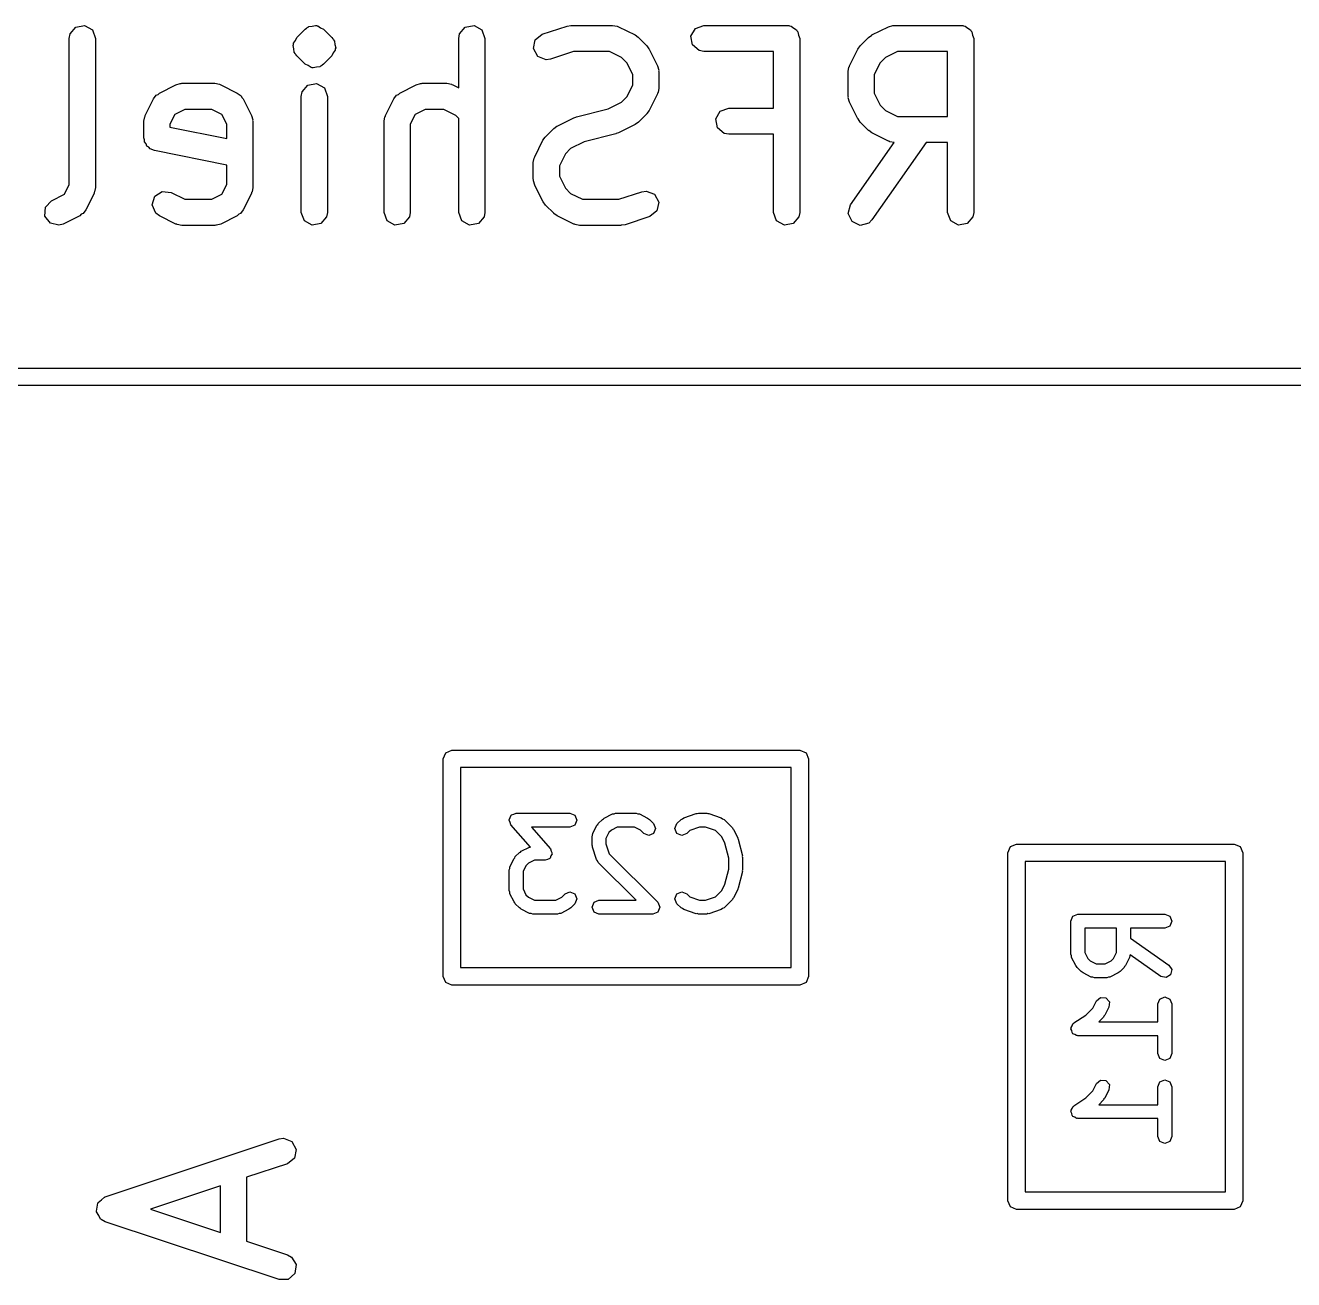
# Model space of a CAD drawing. Extents: x 0.18 to 3.03, y 0.18 to 2.17.
# Drawn here: x 1.6705 to 1.9575, y 1.4105 to 1.6944 of the extents above; entities that cross this region are included whole.
import ezdxf

# ---------------------------------------------------------------- set-up
doc = ezdxf.new("R2010")
doc.units = 0
doc.header["$MEASUREMENT"] = 0
doc.layers.add('BLACK', color=7, linetype='CONTINUOUS')

msp = doc.modelspace()

# ---------------------------------------------------------------- linework, layer by layer
at = {"layer": 'BLACK', "linetype": 'CONTINUOUS'}
for p, q in [((1.68065, 1.69241), (1.68195, 1.69396)), ((1.68195, 1.69396), (1.68394, 1.69431)), ((1.68394, 1.69431), (1.68569, 1.6933)), ((1.68569, 1.6933), (1.68638, 1.6914)), ((1.73196, 1.69161), (1.73383, 1.69349)), ((1.73383, 1.69349), (1.73415, 1.69371)), ((1.73415, 1.69371), (1.73423, 1.69382)), ((1.73423, 1.69382), (1.73435, 1.69385)), ((1.73435, 1.69385), (1.73436, 1.69386)), ((1.73436, 1.69386), (1.73444, 1.69396)), ((1.73444, 1.69396), (1.73452, 1.69397)), ((1.73452, 1.69397), (1.73467, 1.69408)), ((1.73467, 1.69408), (1.73544, 1.69414)), ((1.73544, 1.69414), (1.73618, 1.69434)), ((1.73618, 1.69434), (1.7363, 1.69429)), ((1.7363, 1.69429), (1.73643, 1.69431)), ((1.73643, 1.69431), (1.73655, 1.69424)), ((1.73655, 1.69424), (1.73668, 1.69425)), ((1.73668, 1.69425), (1.73731, 1.69381)), ((1.73731, 1.69381), (1.73801, 1.69349)), ((1.73801, 1.69349), (1.73988, 1.69161)), ((1.76877, 1.69241), (1.77006, 1.69396)), ((1.77006, 1.69396), (1.77205, 1.69431)), ((1.77205, 1.69431), (1.7738, 1.6933)), ((1.7738, 1.6933), (1.77449, 1.6914)), ((1.78748, 1.69233), (1.7931, 1.6942)), ((1.7931, 1.6942), (1.79398, 1.69433)), ((1.79398, 1.69433), (1.79404, 1.69435)), ((1.79404, 1.69435), (1.80341, 1.69435)), ((1.80341, 1.69435), (1.80442, 1.69418)), ((1.80442, 1.69418), (1.80456, 1.69406)), ((1.80456, 1.69406), (1.80473, 1.69404)), ((1.80473, 1.69404), (1.80848, 1.69217)), ((1.82113, 1.69191), (1.82214, 1.69366)), ((1.82214, 1.69366), (1.82403, 1.69435)), ((1.82403, 1.69435), (1.84278, 1.69435)), ((1.84278, 1.69435), (1.84317, 1.69429)), ((1.84317, 1.69429), (1.84329, 1.69431)), ((1.84329, 1.69431), (1.84341, 1.69424)), ((1.84341, 1.69424), (1.84379, 1.69418)), ((1.84379, 1.69418), (1.84438, 1.69368)), ((1.84438, 1.69368), (1.84504, 1.6933)), ((1.84504, 1.6933), (1.84514, 1.69305)), ((1.86208, 1.69217), (1.86583, 1.69404)), ((1.86583, 1.69404), (1.86682, 1.69433)), ((1.86682, 1.69433), (1.86699, 1.69429)), ((1.86699, 1.69429), (1.86715, 1.69435)), ((1.86715, 1.69435), (1.88215, 1.69435)), ((1.88215, 1.69435), (1.88254, 1.69429)), ((1.88254, 1.69429), (1.88266, 1.69431)), ((1.88266, 1.69431), (1.88278, 1.69424)), ((1.88278, 1.69424), (1.88316, 1.69418)), ((1.88316, 1.69418), (1.88375, 1.69368)), ((1.88375, 1.69368), (1.88441, 1.6933)), ((1.88441, 1.6933), (1.88451, 1.69305)), ((1.68047, 1.6914), (1.68065, 1.69241)), ((1.68047, 1.65835), (1.68047, 1.6914)), ((1.68638, 1.6914), (1.68638, 1.65766)), ((1.73119, 1.69029), (1.73163, 1.69092)), ((1.73122, 1.69002), (1.73119, 1.69029)), ((1.73163, 1.69092), (1.73196, 1.69161)), ((1.73988, 1.69161), (1.74011, 1.69129)), ((1.74011, 1.69129), (1.74021, 1.69122)), ((1.74021, 1.69122), (1.74025, 1.69109)), ((1.74025, 1.69109), (1.74047, 1.69077)), ((1.74047, 1.69077), (1.74054, 1.69001)), ((1.76859, 1.6914), (1.76877, 1.69241)), ((1.76859, 1.68024), (1.76859, 1.6914)), ((1.77449, 1.6914), (1.77449, 1.65203)), ((1.78549, 1.68909), (1.7859, 1.69107)), ((1.7859, 1.69107), (1.78748, 1.69233)), ((1.80848, 1.69217), (1.80919, 1.69164)), ((1.80919, 1.69164), (1.80925, 1.69161)), ((1.80925, 1.69161), (1.81112, 1.68974)), ((1.82148, 1.68992), (1.82113, 1.69191)), ((1.84514, 1.69305), (1.84534, 1.69288)), ((1.84534, 1.69288), (1.84547, 1.69212)), ((1.84547, 1.69212), (1.84573, 1.6914)), ((1.84573, 1.6914), (1.84573, 1.65203)), ((1.85944, 1.68974), (1.86132, 1.69161)), ((1.86132, 1.69161), (1.86204, 1.69212)), ((1.86204, 1.69212), (1.86208, 1.69217)), ((1.88451, 1.69305), (1.88471, 1.69288)), ((1.88471, 1.69288), (1.88484, 1.69212)), ((1.88484, 1.69212), (1.8851, 1.6914)), ((1.8851, 1.6914), (1.8851, 1.65203)), ((1.7311, 1.68978), (1.73122, 1.69002)), ((1.7313, 1.68904), (1.7311, 1.68978)), ((1.73137, 1.68828), (1.7313, 1.68904)), ((1.73159, 1.68796), (1.73137, 1.68828)), ((1.73163, 1.68783), (1.73159, 1.68796)), ((1.73173, 1.68776), (1.73163, 1.68783)), ((1.73196, 1.68744), (1.73173, 1.68776)), ((1.73383, 1.68556), (1.73196, 1.68744)), ((1.73988, 1.68744), (1.73801, 1.68556)), ((1.74021, 1.68813), (1.73988, 1.68744)), ((1.74065, 1.68876), (1.74021, 1.68813)), ((1.74054, 1.69001), (1.74074, 1.68927)), ((1.74074, 1.68927), (1.74062, 1.68903)), ((1.74062, 1.68903), (1.74065, 1.68876)), ((1.78645, 1.68732), (1.78549, 1.68909)), ((1.79452, 1.68845), (1.78935, 1.68672)), ((1.80272, 1.68845), (1.79452, 1.68845)), ((1.80541, 1.6871), (1.80272, 1.68845)), ((1.81112, 1.68974), (1.81163, 1.68902)), ((1.81163, 1.68902), (1.81168, 1.68897)), ((1.81168, 1.68897), (1.81355, 1.68522)), ((1.82302, 1.68863), (1.82148, 1.68992)), ((1.82403, 1.68845), (1.82302, 1.68863)), ((1.83983, 1.68845), (1.82403, 1.68845)), ((1.83983, 1.67561), (1.83983, 1.68845)), ((1.85701, 1.68522), (1.85889, 1.68897)), ((1.85889, 1.68897), (1.85941, 1.68968)), ((1.85941, 1.68968), (1.85944, 1.68974)), ((1.86785, 1.68845), (1.86515, 1.6871)), ((1.8792, 1.68845), (1.86785, 1.68845)), ((1.8792, 1.67373), (1.8792, 1.68845)), ((1.73453, 1.68524), (1.73383, 1.68556)), ((1.73516, 1.6848), (1.73453, 1.68524)), ((1.73529, 1.68481), (1.73516, 1.6848)), ((1.73541, 1.68474), (1.73529, 1.68481)), ((1.73554, 1.68477), (1.73541, 1.68474)), ((1.73566, 1.68471), (1.73554, 1.68477)), ((1.7364, 1.68491), (1.73566, 1.68471)), ((1.73717, 1.68498), (1.7364, 1.68491)), ((1.73732, 1.68508), (1.73717, 1.68498)), ((1.7374, 1.68509), (1.73732, 1.68508)), ((1.73748, 1.68519), (1.7374, 1.68509)), ((1.73749, 1.6852), (1.73748, 1.68519)), ((1.73761, 1.68523), (1.73749, 1.6852)), ((1.73769, 1.68534), (1.73761, 1.68523)), ((1.73801, 1.68556), (1.73769, 1.68534)), ((1.78833, 1.68657), (1.78645, 1.68732)), ((1.78935, 1.68672), (1.78833, 1.68657)), ((1.80661, 1.6859), (1.80541, 1.6871)), ((1.80796, 1.6832), (1.80661, 1.6859)), ((1.81355, 1.68522), (1.81384, 1.68424)), ((1.8567, 1.6839), (1.85688, 1.68491)), ((1.85688, 1.68491), (1.85699, 1.68505)), ((1.85699, 1.68505), (1.85701, 1.68522)), ((1.86396, 1.6859), (1.86261, 1.6832)), ((1.86515, 1.6871), (1.86396, 1.6859)), ((1.80796, 1.68085), (1.80796, 1.6832)), ((1.81384, 1.68424), (1.8138, 1.68407)), ((1.8138, 1.68407), (1.81386, 1.6839)), ((1.81386, 1.6839), (1.81386, 1.68015)), ((1.8567, 1.67828), (1.8567, 1.6839)), ((1.86261, 1.6832), (1.86261, 1.67897)), ((1.70014, 1.67855), (1.70055, 1.67872)), ((1.70055, 1.67872), (1.70085, 1.67904)), ((1.70085, 1.67904), (1.7046, 1.68092)), ((1.7046, 1.68092), (1.70559, 1.68121)), ((1.70559, 1.68121), (1.70576, 1.68117)), ((1.70576, 1.68117), (1.70592, 1.68123)), ((1.70592, 1.68123), (1.71342, 1.68123)), ((1.71342, 1.68123), (1.71443, 1.68105)), ((1.71443, 1.68105), (1.71457, 1.68094)), ((1.71457, 1.68094), (1.71474, 1.68092)), ((1.71474, 1.68092), (1.71849, 1.67904)), ((1.71849, 1.67904), (1.71932, 1.67843)), ((1.73297, 1.67828), (1.73315, 1.67929)), ((1.73315, 1.67929), (1.73444, 1.68083)), ((1.73444, 1.68083), (1.73643, 1.68119)), ((1.73643, 1.68119), (1.73818, 1.68018)), ((1.73818, 1.68018), (1.73887, 1.67828)), ((1.75451, 1.67855), (1.75492, 1.67872)), ((1.75492, 1.67872), (1.75522, 1.67904)), ((1.75522, 1.67904), (1.75897, 1.68092)), ((1.75897, 1.68092), (1.75995, 1.68121)), ((1.75995, 1.68121), (1.76013, 1.68117)), ((1.76013, 1.68117), (1.76029, 1.68123)), ((1.76029, 1.68123), (1.76592, 1.68123)), ((1.76592, 1.68123), (1.76693, 1.68105)), ((1.76693, 1.68105), (1.76706, 1.68094)), ((1.76706, 1.68094), (1.76724, 1.68092)), ((1.76724, 1.68092), (1.76859, 1.68024)), ((1.80661, 1.67815), (1.80796, 1.68085)), ((1.81355, 1.67883), (1.81168, 1.67508)), ((1.81357, 1.67901), (1.81355, 1.67883)), ((1.81369, 1.67914), (1.81357, 1.67901)), ((1.81386, 1.68015), (1.81369, 1.67914)), ((1.86261, 1.67897), (1.86396, 1.67628)), ((1.69766, 1.67397), (1.69953, 1.67772)), ((1.69953, 1.67772), (1.70014, 1.67855)), ((1.71932, 1.67843), (1.71949, 1.67803)), ((1.71949, 1.67803), (1.71981, 1.67772)), ((1.71981, 1.67772), (1.72169, 1.67397)), ((1.73297, 1.65203), (1.73297, 1.67828)), ((1.73887, 1.67828), (1.73887, 1.65203)), ((1.75203, 1.67397), (1.7539, 1.67772)), ((1.7539, 1.67772), (1.75451, 1.67855)), ((1.80238, 1.67544), (1.80541, 1.67695)), ((1.80541, 1.67695), (1.80661, 1.67815)), ((1.85676, 1.67811), (1.8567, 1.67828)), ((1.85672, 1.67794), (1.85676, 1.67811)), ((1.85701, 1.67696), (1.85672, 1.67794)), ((1.85889, 1.67321), (1.85701, 1.67696)), ((1.86396, 1.67628), (1.86515, 1.67508)), ((1.69735, 1.67265), (1.69753, 1.67366)), ((1.69753, 1.67366), (1.69764, 1.6738)), ((1.69764, 1.6738), (1.69766, 1.67397)), ((1.70438, 1.6742), (1.70325, 1.67196)), ((1.70662, 1.67532), (1.70438, 1.6742)), ((1.71273, 1.67532), (1.70662, 1.67532)), ((1.71497, 1.6742), (1.71273, 1.67532)), ((1.71609, 1.67196), (1.71497, 1.6742)), ((1.72169, 1.67397), (1.72198, 1.67299)), ((1.72198, 1.67299), (1.72194, 1.67282)), ((1.75172, 1.67265), (1.75189, 1.67366)), ((1.75189, 1.67366), (1.75201, 1.6738)), ((1.75201, 1.6738), (1.75203, 1.67397)), ((1.75874, 1.6742), (1.75762, 1.67196)), ((1.76099, 1.67532), (1.75874, 1.6742)), ((1.76522, 1.67532), (1.76099, 1.67532)), ((1.76792, 1.67398), (1.76522, 1.67532)), ((1.76859, 1.6733), (1.76792, 1.67398)), ((1.76859, 1.65203), (1.76859, 1.6733)), ((1.79084, 1.67154), (1.79459, 1.67342)), ((1.79459, 1.67342), (1.79508, 1.67356)), ((1.79508, 1.67356), (1.7952, 1.67364)), ((1.7952, 1.67364), (1.80238, 1.67544)), ((1.81112, 1.67431), (1.80925, 1.67244)), ((1.81115, 1.67437), (1.81112, 1.67431)), ((1.81168, 1.67508), (1.81115, 1.67437)), ((1.82675, 1.67317), (1.82776, 1.67492)), ((1.8271, 1.67118), (1.82675, 1.67317)), ((1.82776, 1.67492), (1.82966, 1.67561)), ((1.82966, 1.67561), (1.83983, 1.67561)), ((1.85894, 1.67316), (1.85889, 1.67321)), ((1.85944, 1.67244), (1.85894, 1.67316)), ((1.86515, 1.67508), (1.86785, 1.67373)), ((1.86785, 1.67373), (1.8792, 1.67373)), ((1.69735, 1.6689), (1.69735, 1.67265)), ((1.70325, 1.67196), (1.70325, 1.67132)), ((1.70325, 1.67132), (1.71609, 1.66876)), ((1.71609, 1.66876), (1.71609, 1.67196)), ((1.72194, 1.67282), (1.722, 1.67265)), ((1.722, 1.67265), (1.722, 1.65766)), ((1.75172, 1.65203), (1.75172, 1.67265)), ((1.75762, 1.67196), (1.75762, 1.65203)), ((1.7882, 1.66912), (1.79008, 1.67099)), ((1.79008, 1.67099), (1.7908, 1.6715)), ((1.7908, 1.6715), (1.79084, 1.67154)), ((1.80848, 1.67189), (1.80473, 1.67001)), ((1.80853, 1.67193), (1.80848, 1.67189)), ((1.80925, 1.67244), (1.80853, 1.67193)), ((1.82865, 1.66988), (1.8271, 1.67118)), ((1.86132, 1.67057), (1.85944, 1.67244)), ((1.86137, 1.67054), (1.86132, 1.67057)), ((1.86208, 1.67001), (1.86137, 1.67054)), ((1.69751, 1.66845), (1.69735, 1.6689)), ((1.6975, 1.66796), (1.69751, 1.66845)), ((1.69785, 1.66753), (1.6975, 1.66796)), ((1.69804, 1.66701), (1.69785, 1.66753)), ((1.78577, 1.6646), (1.78765, 1.66835)), ((1.78765, 1.66835), (1.78817, 1.66906)), ((1.78817, 1.66906), (1.7882, 1.66912)), ((1.79694, 1.66799), (1.79391, 1.66648)), ((1.80413, 1.66979), (1.79694, 1.66799)), ((1.80424, 1.66987), (1.80413, 1.66979)), ((1.80473, 1.67001), (1.80424, 1.66987)), ((1.82966, 1.6697), (1.82865, 1.66988)), ((1.83983, 1.6697), (1.82966, 1.6697)), ((1.83983, 1.65203), (1.83983, 1.6697)), ((1.85724, 1.65372), (1.86711, 1.66783)), ((1.87432, 1.66783), (1.86207, 1.65034)), ((1.86583, 1.66814), (1.86208, 1.67001)), ((1.86601, 1.66812), (1.86583, 1.66814)), ((1.86614, 1.668), (1.86601, 1.66812)), ((1.86711, 1.66783), (1.86614, 1.668)), ((1.8792, 1.66783), (1.87432, 1.66783)), ((1.8792, 1.65203), (1.8792, 1.66783)), ((1.69846, 1.66676), (1.69804, 1.66701)), ((1.69877, 1.66638), (1.69846, 1.66676)), ((1.69972, 1.66601), (1.69877, 1.66638)), ((1.71609, 1.66273), (1.69972, 1.66601)), ((1.78564, 1.66429), (1.78575, 1.66442)), ((1.78575, 1.66442), (1.78577, 1.6646)), ((1.79272, 1.66528), (1.79137, 1.66258)), ((1.79391, 1.66648), (1.79272, 1.66528)), ((1.71609, 1.65835), (1.71609, 1.66273)), ((1.78546, 1.66328), (1.78564, 1.66429)), ((1.78546, 1.65953), (1.78546, 1.66328)), ((1.79137, 1.66258), (1.79137, 1.66023)), ((1.78552, 1.65936), (1.78546, 1.65953)), ((1.78548, 1.65919), (1.78552, 1.65936)), ((1.78577, 1.65821), (1.78548, 1.65919)), ((1.79137, 1.66023), (1.79272, 1.65753)), ((1.67648, 1.65467), (1.67935, 1.65611)), ((1.67935, 1.65611), (1.68047, 1.65835)), ((1.68607, 1.65633), (1.68419, 1.65258)), ((1.68609, 1.65651), (1.68607, 1.65633)), ((1.6862, 1.65665), (1.68609, 1.65651)), ((1.68638, 1.65766), (1.6862, 1.65665)), ((1.6998, 1.65566), (1.70149, 1.65678)), ((1.70149, 1.65678), (1.7035, 1.65655)), ((1.7035, 1.65655), (1.70662, 1.65498)), ((1.71273, 1.65498), (1.71497, 1.65611)), ((1.71497, 1.65611), (1.71609, 1.65835)), ((1.72169, 1.65633), (1.71981, 1.65258)), ((1.72171, 1.65651), (1.72169, 1.65633)), ((1.72182, 1.65665), (1.72171, 1.65651)), ((1.722, 1.65766), (1.72182, 1.65665)), ((1.78765, 1.65446), (1.78577, 1.65821)), ((1.79272, 1.65753), (1.79391, 1.65633)), ((1.79391, 1.65633), (1.79661, 1.65498)), ((1.80481, 1.65498), (1.80998, 1.65671)), ((1.80998, 1.65671), (1.81099, 1.65686)), ((1.81099, 1.65686), (1.81287, 1.65611)), ((1.81287, 1.65611), (1.81383, 1.65434)), ((1.67497, 1.65119), (1.67509, 1.65321)), ((1.67509, 1.65321), (1.67648, 1.65467)), ((1.69923, 1.65373), (1.6998, 1.65566)), ((1.70003, 1.65188), (1.69923, 1.65373)), ((1.70662, 1.65498), (1.71273, 1.65498)), ((1.78769, 1.65442), (1.78765, 1.65446)), ((1.7882, 1.65369), (1.78769, 1.65442)), ((1.79008, 1.65182), (1.7882, 1.65369)), ((1.79661, 1.65498), (1.80481, 1.65498)), ((1.81383, 1.65434), (1.81343, 1.65236)), ((1.85671, 1.65177), (1.85724, 1.65372)), ((1.67618, 1.64957), (1.67497, 1.65119)), ((1.68287, 1.65126), (1.67912, 1.64939)), ((1.68318, 1.65159), (1.68287, 1.65126)), ((1.68358, 1.65176), (1.68318, 1.65159)), ((1.68419, 1.65258), (1.68358, 1.65176)), ((1.70085, 1.65126), (1.70003, 1.65188)), ((1.7046, 1.64939), (1.70085, 1.65126)), ((1.71849, 1.65126), (1.71474, 1.64939)), ((1.7188, 1.65159), (1.71849, 1.65126)), ((1.7192, 1.65176), (1.7188, 1.65159)), ((1.71981, 1.65258), (1.7192, 1.65176)), ((1.73366, 1.65013), (1.73297, 1.65203)), ((1.73541, 1.64912), (1.73366, 1.65013)), ((1.7387, 1.65102), (1.7374, 1.64947)), ((1.73887, 1.65203), (1.7387, 1.65102)), ((1.75241, 1.65013), (1.75172, 1.65203)), ((1.75416, 1.64912), (1.75241, 1.65013)), ((1.75744, 1.65102), (1.75614, 1.64947)), ((1.75762, 1.65203), (1.75744, 1.65102)), ((1.76928, 1.65013), (1.76859, 1.65203)), ((1.77103, 1.64912), (1.76928, 1.65013)), ((1.77432, 1.65102), (1.77302, 1.64947)), ((1.77449, 1.65203), (1.77432, 1.65102)), ((1.79013, 1.65179), (1.79008, 1.65182)), ((1.79084, 1.65126), (1.79013, 1.65179)), ((1.79459, 1.64939), (1.79084, 1.65126)), ((1.81184, 1.6511), (1.80622, 1.64923)), ((1.81343, 1.65236), (1.81184, 1.6511)), ((1.84052, 1.65013), (1.83983, 1.65203)), ((1.84227, 1.64912), (1.84052, 1.65013)), ((1.84556, 1.65102), (1.84426, 1.64947)), ((1.84573, 1.65203), (1.84556, 1.65102)), ((1.85757, 1.64994), (1.85671, 1.65177)), ((1.86207, 1.65034), (1.86135, 1.64961)), ((1.87989, 1.65013), (1.8792, 1.65203)), ((1.88164, 1.64912), (1.87989, 1.65013)), ((1.88493, 1.65102), (1.88363, 1.64947)), ((1.8851, 1.65203), (1.88493, 1.65102)), ((1.67814, 1.6491), (1.67618, 1.64957)), ((1.67912, 1.64939), (1.67814, 1.6491)), ((1.70478, 1.64937), (1.7046, 1.64939)), ((1.70491, 1.64926), (1.70478, 1.64937)), ((1.70592, 1.64908), (1.70491, 1.64926)), ((1.71342, 1.64908), (1.70592, 1.64908)), ((1.71359, 1.64914), (1.71342, 1.64908)), ((1.71376, 1.6491), (1.71359, 1.64914)), ((1.71474, 1.64939), (1.71376, 1.6491)), ((1.7374, 1.64947), (1.73541, 1.64912)), ((1.75614, 1.64947), (1.75416, 1.64912)), ((1.77302, 1.64947), (1.77103, 1.64912)), ((1.79477, 1.64937), (1.79459, 1.64939)), ((1.7949, 1.64926), (1.79477, 1.64937)), ((1.79591, 1.64908), (1.7949, 1.64926)), ((1.80529, 1.64908), (1.79591, 1.64908)), ((1.80535, 1.6491), (1.80529, 1.64908)), ((1.80622, 1.64923), (1.80535, 1.6491)), ((1.84426, 1.64947), (1.84227, 1.64912)), ((1.8594, 1.64909), (1.85757, 1.64994)), ((1.86135, 1.64961), (1.8594, 1.64909)), ((1.88363, 1.64947), (1.88164, 1.64912)), ((0.857864, 1.61679), (2.46614, 1.61679)), ((2.46417, 1.61285), (0.860417, 1.61285)), ((1.76507, 1.52833), (1.76565, 1.52972)), ((1.76565, 1.52972), (1.76704, 1.5303)), ((1.76704, 1.5303), (1.84578, 1.5303)), ((1.84578, 1.5303), (1.84717, 1.52972)), ((1.84717, 1.52972), (1.84775, 1.52833)), ((1.76507, 1.47912), (1.76507, 1.52833)), ((1.84775, 1.52833), (1.84775, 1.47912)), ((1.76901, 1.52636), (1.76901, 1.48109)), ((1.84381, 1.52636), (1.76901, 1.52636)), ((1.84381, 1.48109), (1.84381, 1.52636)), ((1.78024, 1.51507), (1.78046, 1.51558)), ((1.78046, 1.51558), (1.78051, 1.5156)), ((1.78051, 1.5156), (1.78053, 1.51565)), ((1.78053, 1.51565), (1.78106, 1.51583)), ((1.78106, 1.51583), (1.78157, 1.51604)), ((1.78157, 1.51604), (1.79375, 1.51604)), ((1.79375, 1.51604), (1.79487, 1.51558)), ((1.79487, 1.51558), (1.79533, 1.51447)), ((1.80149, 1.51494), (1.80336, 1.51588)), ((1.80336, 1.51588), (1.80373, 1.5159)), ((1.80373, 1.5159), (1.80407, 1.51604)), ((1.80407, 1.51604), (1.80875, 1.51604)), ((1.80875, 1.51604), (1.80909, 1.5159)), ((1.80909, 1.5159), (1.80946, 1.51588)), ((1.80946, 1.51588), (1.81133, 1.51494)), ((1.8195, 1.51502), (1.82232, 1.51596)), ((1.82232, 1.51596), (1.82257, 1.51594)), ((1.82257, 1.51594), (1.82281, 1.51604)), ((1.82281, 1.51604), (1.82469, 1.51604)), ((1.82469, 1.51604), (1.82493, 1.51594)), ((1.82493, 1.51594), (1.82519, 1.51596)), ((1.82519, 1.51596), (1.828, 1.51502)), ((1.77999, 1.51447), (1.78002, 1.51452)), ((1.78021, 1.51395), (1.77999, 1.51447)), ((1.78, 1.51457), (1.78024, 1.51507)), ((1.78002, 1.51452), (1.78, 1.51457)), ((1.78038, 1.51343), (1.78021, 1.51395)), ((1.78479, 1.50839), (1.78038, 1.51343)), ((1.79375, 1.51289), (1.78504, 1.51289)), ((1.78504, 1.51289), (1.78932, 1.508)), ((1.79487, 1.51335), (1.79375, 1.51289)), ((1.79533, 1.51447), (1.79487, 1.51335)), ((1.79891, 1.51142), (1.79985, 1.5133)), ((1.79985, 1.5133), (1.80004, 1.51347)), ((1.80004, 1.51347), (1.80014, 1.51371)), ((1.80014, 1.51371), (1.80108, 1.51464)), ((1.80108, 1.51464), (1.80132, 1.51474)), ((1.80132, 1.51474), (1.80149, 1.51494)), ((1.80444, 1.51289), (1.80312, 1.51223)), ((1.80838, 1.51289), (1.80444, 1.51289)), ((1.80969, 1.51223), (1.80838, 1.51289)), ((1.81133, 1.51494), (1.8115, 1.51474)), ((1.8115, 1.51474), (1.81174, 1.51464)), ((1.81174, 1.51464), (1.81268, 1.51371)), ((1.81268, 1.51371), (1.81314, 1.51259)), ((1.81314, 1.51259), (1.81268, 1.51148)), ((1.81749, 1.51259), (1.81795, 1.51371)), ((1.81795, 1.51148), (1.81749, 1.51259)), ((1.81795, 1.51371), (1.81889, 1.51464)), ((1.81889, 1.51464), (1.81923, 1.51478)), ((1.81923, 1.51478), (1.8195, 1.51502)), ((1.82307, 1.51289), (1.82085, 1.51215)), ((1.82443, 1.51289), (1.82307, 1.51289)), ((1.82665, 1.51215), (1.82443, 1.51289)), ((1.828, 1.51502), (1.82828, 1.51478)), ((1.82828, 1.51478), (1.82861, 1.51464)), ((1.82861, 1.51464), (1.83049, 1.51277)), ((1.83049, 1.51277), (1.83059, 1.51253)), ((1.83059, 1.51253), (1.83078, 1.51236)), ((1.83078, 1.51236), (1.83172, 1.51048)), ((1.79874, 1.51072), (1.79888, 1.51106)), ((1.79874, 1.50884), (1.79874, 1.51072)), ((1.79888, 1.51106), (1.79891, 1.51142)), ((1.80255, 1.51166), (1.80189, 1.51035)), ((1.80189, 1.51035), (1.80189, 1.5091)), ((1.80312, 1.51223), (1.80255, 1.51166)), ((1.81045, 1.51148), (1.80969, 1.51223)), ((1.81156, 1.51102), (1.81045, 1.51148)), ((1.81268, 1.51148), (1.81156, 1.51102)), ((1.81906, 1.51102), (1.81795, 1.51148)), ((1.82018, 1.51148), (1.81906, 1.51102)), ((1.82085, 1.51215), (1.82018, 1.51148)), ((1.82808, 1.51072), (1.82665, 1.51215)), ((1.82883, 1.50923), (1.82808, 1.51072)), ((1.83172, 1.51048), (1.83173, 1.51031)), ((1.83173, 1.51031), (1.83184, 1.51016)), ((1.83184, 1.51016), (1.83278, 1.50641)), ((1.78139, 1.50621), (1.78233, 1.50714)), ((1.78233, 1.50714), (1.78257, 1.50724)), ((1.78257, 1.50724), (1.78274, 1.50744)), ((1.78274, 1.50744), (1.78461, 1.50838)), ((1.78461, 1.50838), (1.78479, 1.50839)), ((1.78932, 1.508), (1.78949, 1.50748)), ((1.7897, 1.50686), (1.78946, 1.50637)), ((1.78949, 1.50748), (1.78971, 1.50697)), ((1.78971, 1.50697), (1.78968, 1.50692)), ((1.78968, 1.50692), (1.7897, 1.50686)), ((1.79884, 1.5086), (1.79874, 1.50884)), ((1.79882, 1.50834), (1.79884, 1.5086)), ((1.79976, 1.50553), (1.79882, 1.50834)), ((1.80189, 1.5091), (1.80263, 1.50688)), ((1.80263, 1.50688), (1.81362, 1.4959)), ((1.82968, 1.50584), (1.82883, 1.50923)), ((1.89283, 1.50709), (1.89341, 1.50849)), ((1.89283, 1.42835), (1.89283, 1.50709)), ((1.89341, 1.50849), (1.8948, 1.50906)), ((1.8948, 1.50906), (1.94402, 1.50906)), ((1.94402, 1.50906), (1.94541, 1.50849)), ((1.94541, 1.50849), (1.94598, 1.50709)), ((1.94598, 1.50709), (1.94598, 1.42835)), ((1.78013, 1.50356), (1.78016, 1.50392)), ((1.78016, 1.50392), (1.7811, 1.5058)), ((1.7811, 1.5058), (1.78129, 1.50597)), ((1.78129, 1.50597), (1.78139, 1.50621)), ((1.7838, 1.50416), (1.78314, 1.50285)), ((1.78438, 1.50474), (1.7838, 1.50416)), ((1.78569, 1.50539), (1.78438, 1.50474)), ((1.78813, 1.50539), (1.78569, 1.50539)), ((1.78864, 1.5056), (1.78813, 1.50539)), ((1.78917, 1.50578), (1.78864, 1.5056)), ((1.78919, 1.50583), (1.78917, 1.50578)), ((1.78924, 1.50585), (1.78919, 1.50583)), ((1.78946, 1.50637), (1.78924, 1.50585)), ((1.8, 1.50526), (1.79976, 1.50553)), ((1.80014, 1.50492), (1.8, 1.50526)), ((1.8087, 1.49636), (1.80014, 1.50492)), ((1.82968, 1.50341), (1.82968, 1.50584)), ((1.83278, 1.50641), (1.83275, 1.50621)), ((1.83275, 1.50621), (1.83282, 1.50603)), ((1.83282, 1.50603), (1.83282, 1.50322)), ((1.89677, 1.50513), (1.89677, 1.43032)), ((1.94205, 1.50513), (1.89677, 1.50513)), ((1.94205, 1.43032), (1.94205, 1.50513)), ((1.77999, 1.50322), (1.78013, 1.50356)), ((1.77999, 1.49853), (1.77999, 1.50322)), ((1.78314, 1.50285), (1.78314, 1.4989)), ((1.82883, 1.50002), (1.82968, 1.50341)), ((1.83278, 1.50284), (1.83184, 1.49909)), ((1.83282, 1.50322), (1.83275, 1.50303)), ((1.83275, 1.50303), (1.83278, 1.50284)), ((1.78013, 1.49819), (1.77999, 1.49853)), ((1.78016, 1.49783), (1.78013, 1.49819)), ((1.78314, 1.4989), (1.7838, 1.49759)), ((1.79264, 1.49777), (1.79375, 1.49823)), ((1.79375, 1.49823), (1.79487, 1.49777)), ((1.81795, 1.49777), (1.81906, 1.49823)), ((1.81906, 1.49823), (1.82018, 1.49777)), ((1.82665, 1.4971), (1.82808, 1.49853)), ((1.82808, 1.49853), (1.82883, 1.50002)), ((1.83172, 1.49876), (1.83078, 1.49689)), ((1.83173, 1.49894), (1.83172, 1.49876)), ((1.83184, 1.49909), (1.83173, 1.49894)), ((1.7811, 1.49595), (1.78016, 1.49783)), ((1.78129, 1.49578), (1.7811, 1.49595)), ((1.78139, 1.49554), (1.78129, 1.49578)), ((1.78233, 1.49461), (1.78139, 1.49554)), ((1.7838, 1.49759), (1.78438, 1.49701)), ((1.78438, 1.49701), (1.78569, 1.49636)), ((1.78569, 1.49636), (1.79057, 1.49636)), ((1.79057, 1.49636), (1.79188, 1.49701)), ((1.79188, 1.49701), (1.79264, 1.49777)), ((1.79487, 1.49554), (1.79393, 1.49461)), ((1.79487, 1.49777), (1.79533, 1.49666)), ((1.79533, 1.49666), (1.79487, 1.49554)), ((1.79874, 1.49478), (1.7992, 1.4959)), ((1.7992, 1.4959), (1.80032, 1.49636)), ((1.80032, 1.49636), (1.8087, 1.49636)), ((1.81362, 1.4959), (1.81408, 1.49478)), ((1.81749, 1.49666), (1.81795, 1.49777)), ((1.81795, 1.49554), (1.81749, 1.49666)), ((1.81889, 1.49461), (1.81795, 1.49554)), ((1.82018, 1.49777), (1.82085, 1.4971)), ((1.82085, 1.4971), (1.82307, 1.49636)), ((1.82307, 1.49636), (1.82443, 1.49636)), ((1.82443, 1.49636), (1.82665, 1.4971)), ((1.83049, 1.49648), (1.82861, 1.49461)), ((1.83059, 1.49672), (1.83049, 1.49648)), ((1.83078, 1.49689), (1.83059, 1.49672)), ((1.78257, 1.49451), (1.78233, 1.49461)), ((1.78274, 1.49431), (1.78257, 1.49451)), ((1.78461, 1.49337), (1.78274, 1.49431)), ((1.78498, 1.49335), (1.78461, 1.49337)), ((1.78532, 1.49321), (1.78498, 1.49335)), ((1.79094, 1.49321), (1.78532, 1.49321)), ((1.79128, 1.49335), (1.79094, 1.49321)), ((1.79165, 1.49337), (1.79128, 1.49335)), ((1.79352, 1.49431), (1.79165, 1.49337)), ((1.79369, 1.49451), (1.79352, 1.49431)), ((1.79393, 1.49461), (1.79369, 1.49451)), ((1.7992, 1.49367), (1.79874, 1.49478)), ((1.80032, 1.49321), (1.7992, 1.49367)), ((1.8125, 1.49321), (1.80032, 1.49321)), ((1.81362, 1.49367), (1.8125, 1.49321)), ((1.81408, 1.49478), (1.81362, 1.49367)), ((1.81923, 1.49447), (1.81889, 1.49461)), ((1.8195, 1.49422), (1.81923, 1.49447)), ((1.82232, 1.49329), (1.8195, 1.49422)), ((1.82257, 1.49331), (1.82232, 1.49329)), ((1.82281, 1.49321), (1.82257, 1.49331)), ((1.82469, 1.49321), (1.82281, 1.49321)), ((1.82493, 1.49331), (1.82469, 1.49321)), ((1.82519, 1.49329), (1.82493, 1.49331)), ((1.828, 1.49422), (1.82519, 1.49329)), ((1.82828, 1.49447), (1.828, 1.49422)), ((1.82861, 1.49461), (1.82828, 1.49447)), ((1.90709, 1.49163), (1.90755, 1.49274)), ((1.90755, 1.49274), (1.90867, 1.4932)), ((1.90867, 1.4932), (1.92835, 1.4932)), ((1.92835, 1.4932), (1.92947, 1.49274)), ((1.92947, 1.49274), (1.92993, 1.49163)), ((1.90709, 1.48413), (1.90709, 1.49163)), ((1.9174, 1.49005), (1.91024, 1.49005)), ((1.91024, 1.49005), (1.91024, 1.4845)), ((1.9174, 1.4845), (1.9174, 1.49005)), ((1.92835, 1.49005), (1.92055, 1.49005)), ((1.92055, 1.49005), (1.92055, 1.48776)), ((1.92947, 1.49051), (1.92835, 1.49005)), ((1.92993, 1.49163), (1.92947, 1.49051)), ((1.92055, 1.48776), (1.92926, 1.48167)), ((1.90723, 1.48379), (1.90709, 1.48413)), ((1.90726, 1.48342), (1.90723, 1.48379)), ((1.91024, 1.4845), (1.9109, 1.48319)), ((1.91675, 1.48319), (1.9174, 1.4845)), ((1.92041, 1.48379), (1.92039, 1.48342)), ((1.92049, 1.48396), (1.92041, 1.48379)), ((1.92745, 1.47909), (1.92049, 1.48396)), ((1.76901, 1.48109), (1.84381, 1.48109)), ((1.9082, 1.48155), (1.90726, 1.48342)), ((1.90839, 1.48138), (1.9082, 1.48155)), ((1.90849, 1.48114), (1.90839, 1.48138)), ((1.90943, 1.4802), (1.90849, 1.48114)), ((1.9109, 1.48319), (1.91147, 1.48261)), ((1.91147, 1.48261), (1.91279, 1.48195)), ((1.91279, 1.48195), (1.91486, 1.48195)), ((1.91486, 1.48195), (1.91617, 1.48261)), ((1.91617, 1.48261), (1.91675, 1.48319)), ((1.91915, 1.48114), (1.91822, 1.4802)), ((1.91925, 1.48138), (1.91915, 1.48114)), ((1.91945, 1.48155), (1.91925, 1.48138)), ((1.92039, 1.48342), (1.91945, 1.48155)), ((1.92926, 1.48167), (1.9299, 1.48065)), ((1.76565, 1.47773), (1.76507, 1.47912)), ((1.84775, 1.47912), (1.84717, 1.47773)), ((1.90967, 1.4801), (1.90943, 1.4802)), ((1.90984, 1.47991), (1.90967, 1.4801)), ((1.91171, 1.47897), (1.90984, 1.47991)), ((1.91208, 1.47894), (1.91171, 1.47897)), ((1.91242, 1.4788), (1.91208, 1.47894)), ((1.91523, 1.4788), (1.91242, 1.4788)), ((1.91557, 1.47894), (1.91523, 1.4788)), ((1.91593, 1.47897), (1.91557, 1.47894)), ((1.91781, 1.47991), (1.91593, 1.47897)), ((1.91798, 1.4801), (1.91781, 1.47991)), ((1.91822, 1.4802), (1.91798, 1.4801)), ((1.92863, 1.47883), (1.92745, 1.47909)), ((1.92964, 1.47948), (1.92863, 1.47883)), ((1.9299, 1.48065), (1.92964, 1.47948)), ((1.76704, 1.47715), (1.76565, 1.47773)), ((1.84578, 1.47715), (1.76704, 1.47715)), ((1.84717, 1.47773), (1.84578, 1.47715)), ((1.91206, 1.47194), (1.91288, 1.47358)), ((1.91288, 1.47358), (1.91379, 1.47437)), ((1.91379, 1.47437), (1.915, 1.47429)), ((1.9157, 1.47218), (1.91476, 1.4703)), ((1.915, 1.47429), (1.91579, 1.47338)), ((1.91579, 1.47338), (1.9157, 1.47218)), ((1.92678, 1.47288), (1.92724, 1.47399)), ((1.92678, 1.46883), (1.92678, 1.47288)), ((1.92724, 1.47399), (1.92835, 1.47445)), ((1.92835, 1.47445), (1.92947, 1.47399)), ((1.92947, 1.47399), (1.92993, 1.47288)), ((1.92993, 1.47288), (1.92993, 1.46163)), ((1.90779, 1.46857), (1.91048, 1.47035)), ((1.91048, 1.47035), (1.91206, 1.47194)), ((1.91447, 1.46989), (1.91341, 1.46883)), ((1.91457, 1.47013), (1.91447, 1.46989)), ((1.91476, 1.4703), (1.91457, 1.47013)), ((1.90709, 1.46726), (1.90715, 1.46741)), ((1.90727, 1.46683), (1.90709, 1.46726)), ((1.90712, 1.46756), (1.90738, 1.46795)), ((1.90715, 1.46741), (1.90712, 1.46756)), ((1.90736, 1.46638), (1.90727, 1.46683)), ((1.90749, 1.46629), (1.90736, 1.46638)), ((1.90738, 1.46795), (1.90755, 1.46837)), ((1.90755, 1.46837), (1.9077, 1.46843)), ((1.9077, 1.46843), (1.90779, 1.46857)), ((1.91341, 1.46883), (1.92678, 1.46883)), ((1.90755, 1.46614), (1.90749, 1.46629)), ((1.90798, 1.46597), (1.90755, 1.46614)), ((1.90836, 1.46571), (1.90798, 1.46597)), ((1.90852, 1.46574), (1.90836, 1.46571)), ((1.90867, 1.46568), (1.90852, 1.46574)), ((1.92678, 1.46568), (1.90867, 1.46568)), ((1.92678, 1.46163), (1.92678, 1.46568)), ((1.92724, 1.46052), (1.92678, 1.46163)), ((1.92993, 1.46163), (1.92947, 1.46052)), ((1.92835, 1.46006), (1.92724, 1.46052)), ((1.92947, 1.46052), (1.92835, 1.46006)), ((1.91288, 1.45484), (1.91379, 1.45563)), ((1.91379, 1.45563), (1.915, 1.45554)), ((1.915, 1.45554), (1.91579, 1.45463)), ((1.92678, 1.45413), (1.92724, 1.45525)), ((1.92724, 1.45525), (1.92835, 1.45571)), ((1.92835, 1.45571), (1.92947, 1.45525)), ((1.92947, 1.45525), (1.92993, 1.45413)), ((1.91048, 1.45161), (1.91206, 1.45319)), ((1.91206, 1.45319), (1.91288, 1.45484)), ((1.9157, 1.45343), (1.91476, 1.45155)), ((1.91579, 1.45463), (1.9157, 1.45343)), ((1.92678, 1.45008), (1.92678, 1.45413)), ((1.92993, 1.45413), (1.92993, 1.44288)), ((1.90712, 1.44882), (1.90738, 1.4492)), ((1.90738, 1.4492), (1.90755, 1.44962)), ((1.90755, 1.44962), (1.9077, 1.44968)), ((1.9077, 1.44968), (1.90779, 1.44982)), ((1.90779, 1.44982), (1.91048, 1.45161)), ((1.91447, 1.45114), (1.91341, 1.45008)), ((1.91341, 1.45008), (1.92678, 1.45008)), ((1.91457, 1.45138), (1.91447, 1.45114)), ((1.91476, 1.45155), (1.91457, 1.45138)), ((1.90709, 1.44851), (1.90715, 1.44866)), ((1.90727, 1.44808), (1.90709, 1.44851)), ((1.90715, 1.44866), (1.90712, 1.44882)), ((1.90736, 1.44763), (1.90727, 1.44808)), ((1.90749, 1.44754), (1.90736, 1.44763)), ((1.90755, 1.44739), (1.90749, 1.44754)), ((1.90798, 1.44722), (1.90755, 1.44739)), ((1.90836, 1.44696), (1.90798, 1.44722)), ((1.90852, 1.447), (1.90836, 1.44696)), ((1.90867, 1.44693), (1.90852, 1.447)), ((1.92678, 1.44693), (1.90867, 1.44693)), ((1.92678, 1.44288), (1.92678, 1.44693)), ((1.68859, 1.4292), (1.72796, 1.44232)), ((1.72796, 1.44232), (1.72897, 1.44248)), ((1.72897, 1.44248), (1.73085, 1.44173)), ((1.73085, 1.44173), (1.73181, 1.43996)), ((1.92724, 1.44177), (1.92678, 1.44288)), ((1.92835, 1.44131), (1.92724, 1.44177)), ((1.92947, 1.44177), (1.92835, 1.44131)), ((1.92993, 1.44288), (1.92947, 1.44177)), ((1.73141, 1.43798), (1.72982, 1.43672)), ((1.73181, 1.43996), (1.73141, 1.43798)), ((1.72982, 1.43672), (1.72059, 1.43365)), ((1.72059, 1.43365), (1.72059, 1.41915)), ((1.68774, 1.42853), (1.68844, 1.42915)), ((1.68844, 1.42915), (1.68852, 1.42915)), ((1.68852, 1.42915), (1.68859, 1.4292)), ((1.71469, 1.43168), (1.69886, 1.4264)), ((1.71469, 1.42112), (1.71469, 1.43168)), ((1.89677, 1.43032), (1.94205, 1.43032)), ((1.6866, 1.42597), (1.68679, 1.42688)), ((1.68679, 1.42688), (1.68692, 1.42781)), ((1.68692, 1.42781), (1.68699, 1.42786)), ((1.68699, 1.42786), (1.687, 1.42795)), ((1.687, 1.42795), (1.68774, 1.42853)), ((1.69886, 1.4264), (1.71469, 1.42112)), ((1.89341, 1.42696), (1.89283, 1.42835)), ((1.8948, 1.42639), (1.89341, 1.42696)), ((1.94402, 1.42639), (1.8948, 1.42639)), ((1.94541, 1.42696), (1.94402, 1.42639)), ((1.94598, 1.42835), (1.94541, 1.42696)), ((1.68664, 1.42589), (1.6866, 1.42597)), ((1.68663, 1.42581), (1.68664, 1.42589)), ((1.68712, 1.42501), (1.68663, 1.42581)), ((1.68756, 1.42419), (1.68712, 1.42501)), ((1.68764, 1.42416), (1.68756, 1.42419)), ((1.68768, 1.42409), (1.68764, 1.42416)), ((1.68859, 1.4236), (1.68768, 1.42409)), ((1.72796, 1.41048), (1.68859, 1.4236)), ((1.72059, 1.41915), (1.72982, 1.41608)), ((1.72982, 1.41608), (1.73073, 1.41559)), ((1.73073, 1.41559), (1.73178, 1.41387)), ((1.73149, 1.41187), (1.72998, 1.41053)), ((1.73178, 1.41387), (1.73149, 1.41187)), ((1.72998, 1.41053), (1.72796, 1.41048))]:
    msp.add_line(p, q, dxfattribs=at)

doc.saveas('drawing.dxf')
